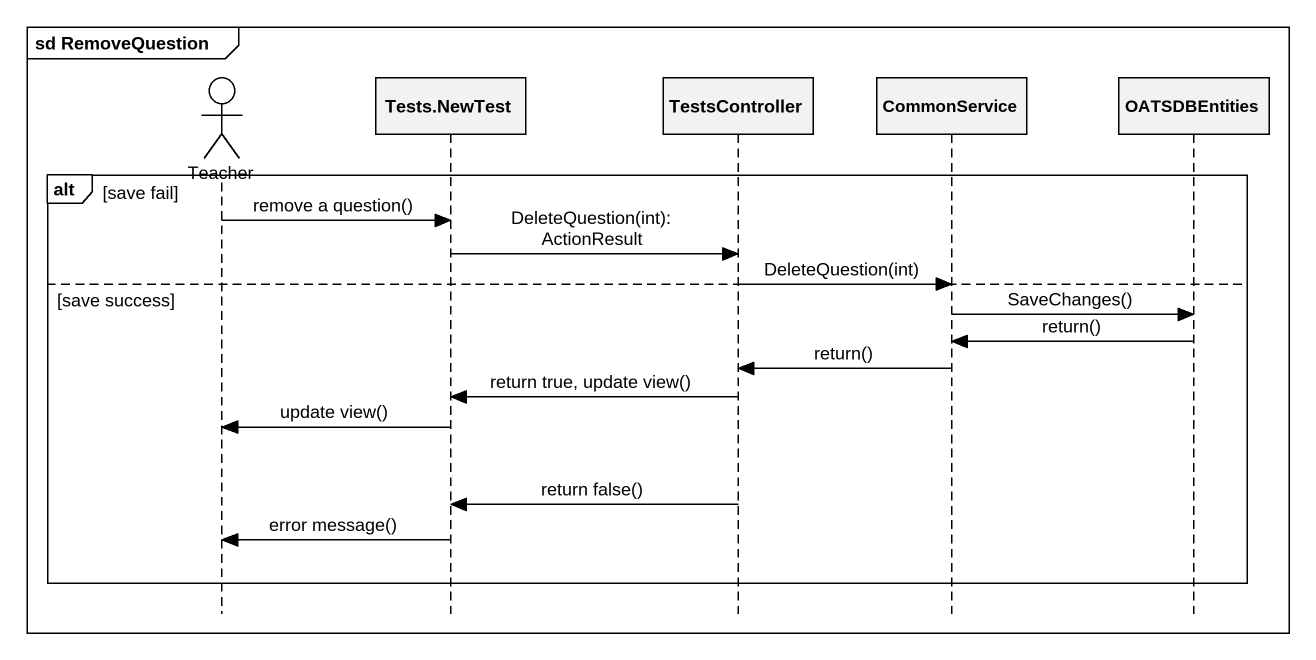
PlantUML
@startuml
mainframe sd RemoveQuestion
hide footbox
actor Teacher
participant "Tests.NewTest" as Tests_NewTest
participant TestsController
participant CommonService
participant OATSDBEntities

alt save fail
  Teacher -> Tests_NewTest : remove a question()
  Tests_NewTest -> TestsController : DeleteQuestion(int): ActionResult
else save success
  TestsController -> CommonService : DeleteQuestion(int)
  CommonService -> OATSDBEntities : SaveChanges()
  OATSDBEntities -> CommonService : return()
  CommonService -> TestsController : return()
  TestsController -> Tests_NewTest : return true, update view()
  Tests_NewTest -> Teacher : update view()
  TestsController -> Tests_NewTest : return false()
  Tests_NewTest -> Teacher : error message()
end
@enduml
